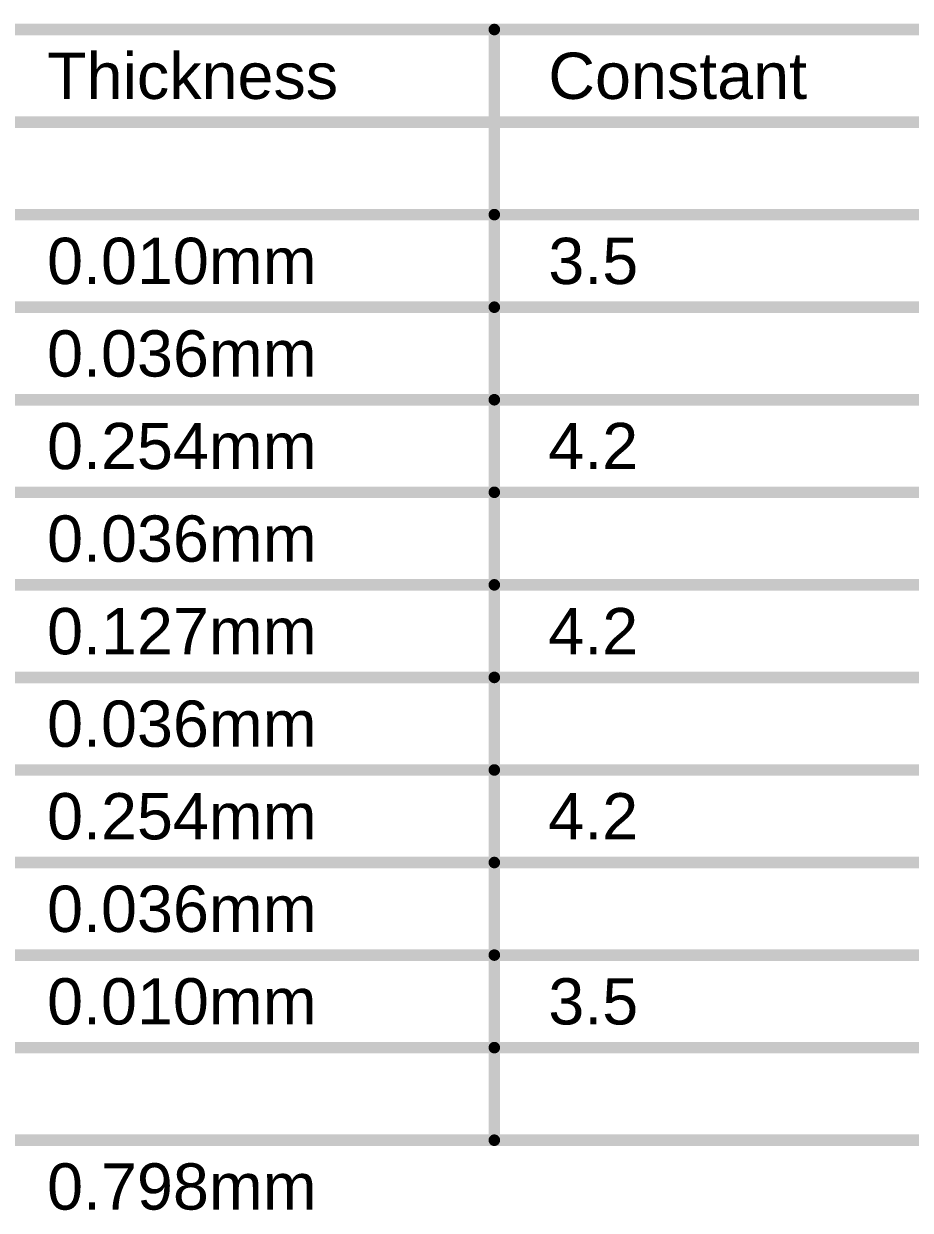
# Model space of a CAD drawing. Header units: inches. Extents: x -13 to 356, y -4 to 120.
# Drawn here: x 43.93 to 73.13, y 80.62 to 119.7 of the extents above; entities that cross this region are included whole.
import ezdxf

# ---------------------------------------------------------------- set-up
doc = ezdxf.new("R2010")
doc.units = ezdxf.units.IN
doc.layers.add('Dimensions', color=6, linetype='Continuous')
doc.styles.add('Arial', font='', dxfattribs={"height": 0.2})
doc.styles.get('Arial').set_extended_font_data('Arial')

msp = doc.modelspace()

# ---------------------------------------------------------------- linework, layer by layer
at = {"layer": 'Dimensions'}
for points in [[(-12.939, 119.507, 0.381, 0.381, 0), (102.346, 119.507, 0.381, 0.381, 0)], [(59.432, 82.931, 0.381, 0.381, 0), (59.432, 119.507, 0.381, 0.381, 0)], [(-12.939, 116.459, 0.381, 0.381, 0), (102.346, 116.459, 0.381, 0.381, 0)], [(42.926, 113.411, 0.381, 0.381, 0), (59.432, 113.411, 0.381, 0.381, 0)], [(59.432, 113.411, 0.381, 0.381, 0), (73.906, 113.411, 0.381, 0.381, 0)], [(42.926, 110.363, 0.381, 0.381, 0), (59.432, 110.363, 0.381, 0.381, 0)], [(59.432, 110.363, 0.381, 0.381, 0), (73.906, 110.363, 0.381, 0.381, 0)], [(42.926, 107.315, 0.381, 0.381, 0), (59.432, 107.315, 0.381, 0.381, 0)], [(59.432, 107.315, 0.381, 0.381, 0), (73.906, 107.315, 0.381, 0.381, 0)], [(42.926, 104.267, 0.381, 0.381, 0), (59.432, 104.267, 0.381, 0.381, 0)], [(59.432, 104.267, 0.381, 0.381, 0), (73.906, 104.267, 0.381, 0.381, 0)], [(42.926, 101.219, 0.381, 0.381, 0), (59.432, 101.219, 0.381, 0.381, 0)], [(59.432, 101.219, 0.381, 0.381, 0), (73.906, 101.219, 0.381, 0.381, 0)], [(42.926, 98.171, 0.381, 0.381, 0), (59.432, 98.171, 0.381, 0.381, 0)], [(59.432, 98.171, 0.381, 0.381, 0), (73.906, 98.171, 0.381, 0.381, 0)], [(42.926, 95.123, 0.381, 0.381, 0), (59.432, 95.123, 0.381, 0.381, 0)], [(59.432, 95.123, 0.381, 0.381, 0), (73.906, 95.123, 0.381, 0.381, 0)], [(42.926, 92.075, 0.381, 0.381, 0), (59.432, 92.075, 0.381, 0.381, 0)], [(59.432, 92.075, 0.381, 0.381, 0), (73.906, 92.075, 0.381, 0.381, 0)], [(42.926, 89.027, 0.381, 0.381, 0), (59.432, 89.027, 0.381, 0.381, 0)], [(59.432, 89.027, 0.381, 0.381, 0), (73.906, 89.027, 0.381, 0.381, 0)], [(42.926, 85.979, 0.381, 0.381, 0), (59.432, 85.979, 0.381, 0.381, 0)], [(59.432, 85.979, 0.381, 0.381, 0), (73.906, 85.979, 0.381, 0.381, 0)], [(42.926, 82.931, 0.381, 0.381, 0), (59.432, 82.931, 0.381, 0.381, 0)], [(59.432, 82.931, 0.381, 0.381, 0), (73.906, 82.931, 0.381, 0.381, 0)]]:
    msp.add_lwpolyline(points, format="xyseb", dxfattribs=at)
for points in [[(59.337, 119.507, 0.191, 0.191, 1), (59.527, 119.507, 0.191, 0.191, 1)], [(59.337, 113.411, 0.191, 0.191, 1), (59.527, 113.411, 0.191, 0.191, 1)], [(59.337, 113.411, 0.191, 0.191, 1), (59.527, 113.411, 0.191, 0.191, 1)], [(59.337, 110.363, 0.191, 0.191, 1), (59.527, 110.363, 0.191, 0.191, 1)], [(59.337, 110.363, 0.191, 0.191, 1), (59.527, 110.363, 0.191, 0.191, 1)], [(59.337, 107.315, 0.191, 0.191, 1), (59.527, 107.315, 0.191, 0.191, 1)], [(59.337, 107.315, 0.191, 0.191, 1), (59.527, 107.315, 0.191, 0.191, 1)], [(59.337, 104.267, 0.191, 0.191, 1), (59.527, 104.267, 0.191, 0.191, 1)], [(59.337, 104.267, 0.191, 0.191, 1), (59.527, 104.267, 0.191, 0.191, 1)], [(59.337, 101.219, 0.191, 0.191, 1), (59.527, 101.219, 0.191, 0.191, 1)], [(59.337, 101.219, 0.191, 0.191, 1), (59.527, 101.219, 0.191, 0.191, 1)], [(59.337, 98.171, 0.191, 0.191, 1), (59.527, 98.171, 0.191, 0.191, 1)], [(59.337, 98.171, 0.191, 0.191, 1), (59.527, 98.171, 0.191, 0.191, 1)], [(59.337, 95.123, 0.191, 0.191, 1), (59.527, 95.123, 0.191, 0.191, 1)], [(59.337, 95.123, 0.191, 0.191, 1), (59.527, 95.123, 0.191, 0.191, 1)], [(59.337, 92.075, 0.191, 0.191, 1), (59.527, 92.075, 0.191, 0.191, 1)], [(59.337, 92.075, 0.191, 0.191, 1), (59.527, 92.075, 0.191, 0.191, 1)], [(59.337, 89.027, 0.191, 0.191, 1), (59.527, 89.027, 0.191, 0.191, 1)], [(59.337, 89.027, 0.191, 0.191, 1), (59.527, 89.027, 0.191, 0.191, 1)], [(59.337, 85.979, 0.191, 0.191, 1), (59.527, 85.979, 0.191, 0.191, 1)], [(59.337, 85.979, 0.191, 0.191, 1), (59.527, 85.979, 0.191, 0.191, 1)], [(59.337, 82.931, 0.191, 0.191, 1), (59.527, 82.931, 0.191, 0.191, 1)], [(59.337, 82.931, 0.191, 0.191, 1), (59.527, 82.931, 0.191, 0.191, 1)], [(59.337, 82.931, 0.191, 0.191, 1), (59.527, 82.931, 0.191, 0.191, 1)]]:
    msp.add_lwpolyline(points, format="xyseb", close=True, dxfattribs=at)

# ---------------------------------------------------------------- texts
at = {"layer": 'Dimensions', "style": 'Arial'}
for s, p in [('Thickness', (44.704, 117.221)), ('Constant', (61.21, 117.221)), ('0.010mm', (44.704, 111.125)), ('3.5', (61.21, 111.125)), ('0.036mm', (44.704, 108.077)), ('0.254mm', (44.704, 105.029)), ('4.2', (61.21, 105.029)), ('0.036mm', (44.704, 101.981)), ('0.127mm', (44.704, 98.933)), ('4.2', (61.21, 98.933)), ('0.036mm', (44.704, 95.885)), ('0.254mm', (44.704, 92.837)), ('4.2', (61.21, 92.837)), ('0.036mm', (44.704, 89.789)), ('0.010mm', (44.704, 86.741)), ('3.5', (61.21, 86.741)), ('0.798mm', (44.704, 80.645))]:
    msp.add_text(s, height=1.524, dxfattribs=at).set_placement(p)

doc.saveas('drawing.dxf')
